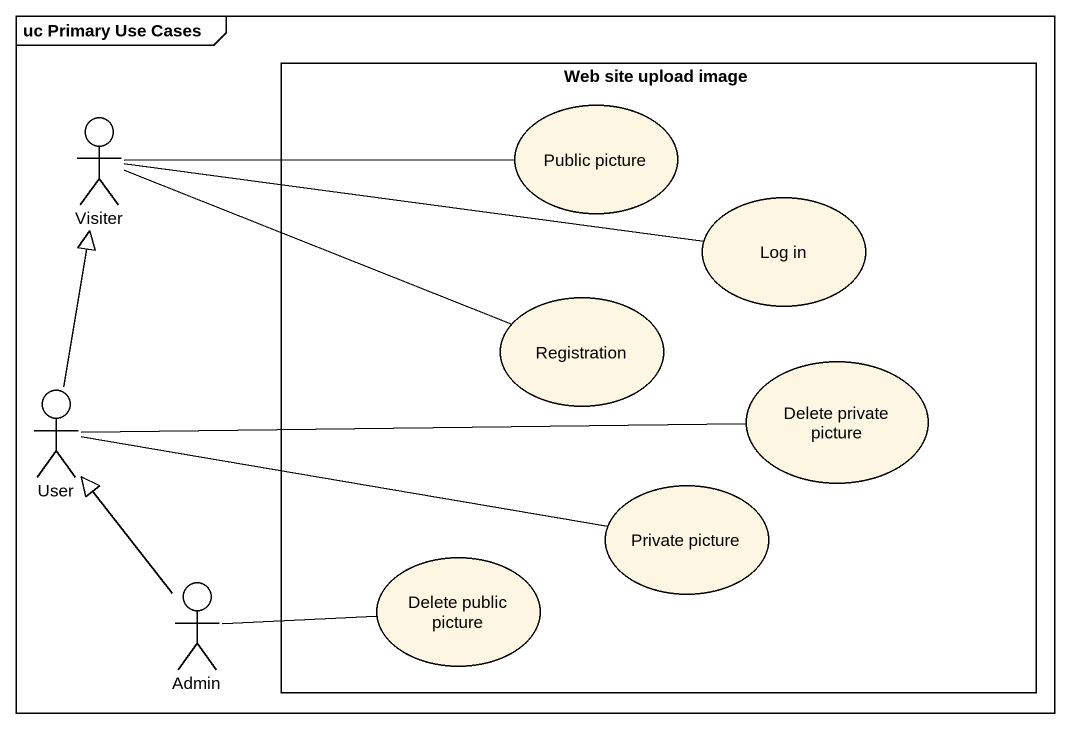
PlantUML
@startuml
mainframe uc Primary Use Cases
rectangle "Web site upload image" as Web_site_upload_image {
  usecase "Public picture" as Public_picture
  usecase "Log in" as Log_in
  usecase Registration
  usecase "Delete private picture" as Delete_private_picture
  usecase "Private picture" as Private_picture
  usecase "Delete public picture" as Delete_public_picture
}
actor Visiter
actor User
actor Admin
Visiter -right- Public_picture
Visiter -right- Log_in
Visiter -right- Registration
Delete_private_picture -left- User
User -up-|> Visiter
User -right- Private_picture
Admin -up-|> User
Delete_public_picture -left- Admin
@enduml
